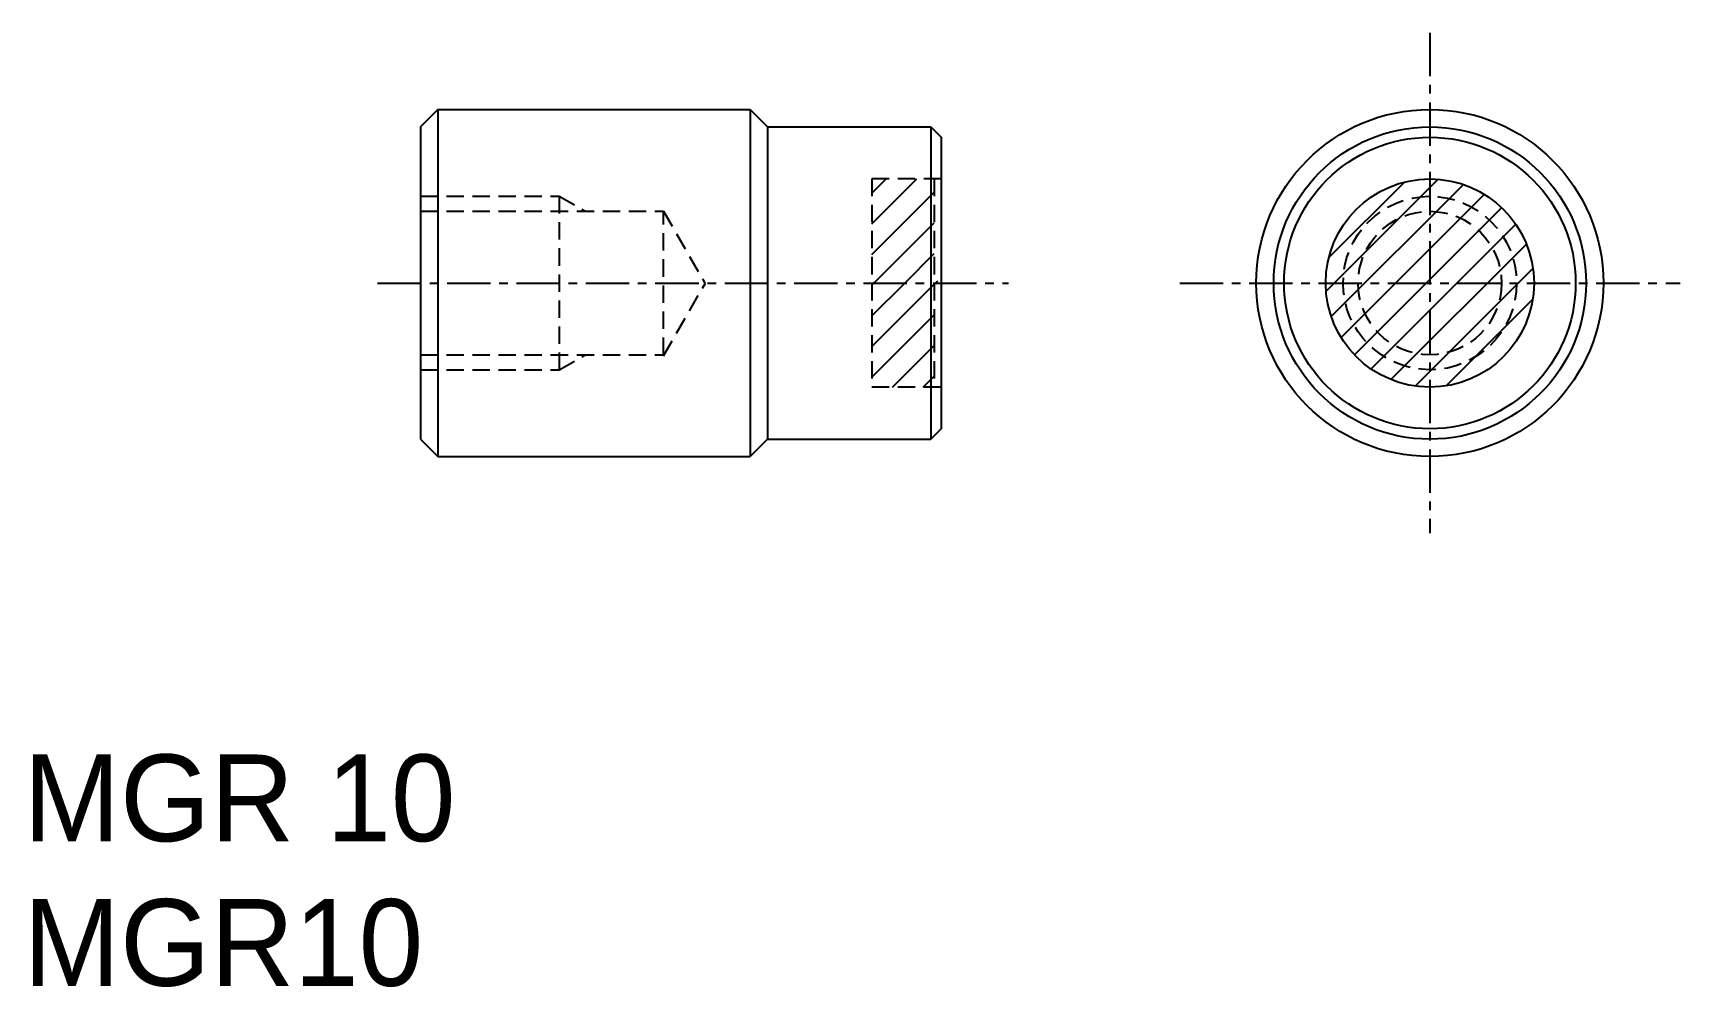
# Model space of a CAD drawing. Extents: x 83.6 to 131, y 137 to 164.5.
import ezdxf

# ---------------------------------------------------------------- set-up
doc = ezdxf.new("R2010")
doc.units = 0
doc.linetypes.add('CENTER', pattern=[2, 1.25, -0.25, 0.25, -0.25])
doc.linetypes.add('DASHED', pattern=[0.75, 0.5, -0.25])
doc.layers.get('0').update_dxf_attribs({"linetype": 'CONTINUOUS'})
doc.layers.add('CENTER', color=1, linetype='CENTER')

# ---------------------------------------------------------------- blocks, each defined once
blk = doc.blocks.new('*X13')
at = {"color": 0, "linetype": 'CONTINUOUS'}
for p, q in [((120.815, 157.054), (124.04, 160.279)), ((120.896, 158.019), (123.075, 160.198)), ((120.966, 156.321), (124.773, 160.128)), ((121.248, 155.72), (125.374, 159.846)), ((121.632, 155.22), (125.874, 159.461)), ((122.11, 154.813), (126.28, 158.984)), ((122.685, 154.505), (126.589, 158.408)), ((123.382, 154.318), (126.775, 157.711)), ((124.273, 154.325), (126.769, 156.821))]:
    blk.add_line(p, q, dxfattribs=at)
blk = doc.blocks.new('*X14')
at = {"color": 0, "linetype": 'CONTINUOUS'}
for p, q in [((107.726, 158.991), (109.023, 160.288)), ((107.726, 159.875), (108.139, 160.288)), ((107.726, 158.107), (109.526, 159.907)), ((107.791, 157.288), (109.526, 159.023)), ((108.675, 157.288), (109.526, 158.139)), ((107.726, 156.339), (108.675, 157.288)), ((107.726, 155.455), (109.526, 157.255)), ((107.726, 154.572), (109.526, 156.372)), ((108.326, 154.288), (109.526, 155.488)), ((109.21, 154.288), (109.526, 154.604))]:
    blk.add_line(p, q, dxfattribs=at)

msp = doc.modelspace()

# ---------------------------------------------------------------- linework, layer by layer
at = {"color": 7, "linetype": 'CONTINUOUS'}
for p, q in [((95.226, 162.288), (94.726, 161.788)), ((95.226, 162.288), (104.226, 162.288)), ((95.226, 162.288), (95.226, 152.288)), ((104.226, 162.288), (104.726, 161.788)), ((104.226, 162.288), (104.226, 152.288)), ((94.726, 161.788), (94.726, 152.788)), ((104.726, 161.788), (109.426, 161.788)), ((104.726, 161.788), (104.726, 152.788)), ((109.426, 161.788), (109.726, 161.488)), ((109.426, 161.788), (109.426, 152.788)), ((109.726, 161.488), (109.726, 153.088)), ((109.426, 152.788), (109.726, 153.088)), ((94.726, 152.788), (95.226, 152.288)), ((104.726, 152.788), (104.226, 152.288)), ((104.726, 152.788), (109.426, 152.788)), ((95.226, 152.288), (104.226, 152.288))]:
    msp.add_line(p, q, dxfattribs=at)
at = {"color": 3, "linetype": 'DASHED'}
for p, q in [((107.726, 160.288), (107.726, 154.288)), ((109.726, 160.288), (107.726, 160.288)), ((109.526, 160.288), (109.526, 154.288)), ((94.726, 159.788), (98.726, 159.788)), ((98.726, 159.788), (98.726, 154.788)), ((98.726, 159.788), (99.476, 159.355)), ((94.726, 159.355), (101.726, 159.355)), ((101.726, 155.221), (101.726, 159.355)), ((101.726, 159.355), (102.919, 157.288)), ((101.726, 155.192), (102.936, 157.288)), ((107.726, 157.223), (107.791, 157.288)), ((109.559, 157.288), (109.626, 157.355)), ((94.726, 155.221), (101.726, 155.221)), ((98.726, 154.788), (99.476, 155.221)), ((94.726, 154.788), (98.726, 154.788)), ((109.726, 154.288), (107.726, 154.288))]:
    msp.add_line(p, q, dxfattribs=at)
at = {"color": 7, "linetype": 'CONTINUOUS'}
for radius in [5, 4.5, 4.2, 3]:
    msp.add_circle((123.805, 157.288), radius, dxfattribs=at)
at = {"color": 3, "linetype": 'DASHED'}
for radius in [2.5, 2.067]:
    msp.add_circle((123.805, 157.288), radius, dxfattribs=at)
at = {"layer": 'CENTER', "color": 1, "linetype": 'CENTER'}
for p, q in [((123.805, 164.495), (123.805, 150.081)), ((93.491, 157.288), (111.666, 157.288)), ((116.598, 157.288), (131.012, 157.288))]:
    msp.add_line(p, q, dxfattribs=at)

# ---------------------------------------------------------------- block references
at = {"color": 3, "linetype": 'CONTINUOUS'}
for name in ['*X14', '*X13']:
    msp.add_blockref(name, (0, 0), dxfattribs=at)

# ---------------------------------------------------------------- texts
at = {"color": 7, "linetype": 'CONTINUOUS'}
for s, p in [('MGR 10', (83.287, 141.201)), ('MGR10', (83.287, 137.034))]:
    msp.add_text(s, height=2.5, dxfattribs=at).set_placement(p)

doc.saveas('drawing.dxf')
